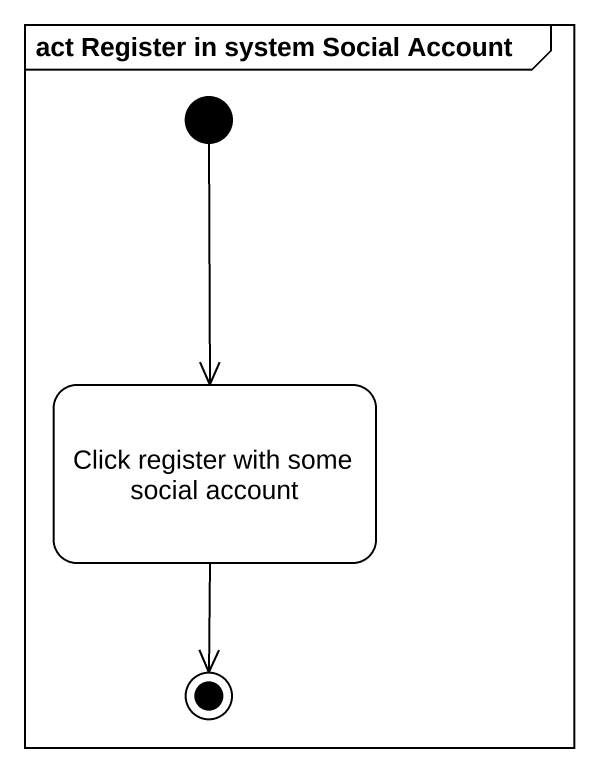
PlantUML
@startuml
mainframe act Register in system Social Account
hide empty description
state "Click register with some social account" as Click_register_with_some
[*] --> Click_register_with_some
Click_register_with_some --> [*]
@enduml
